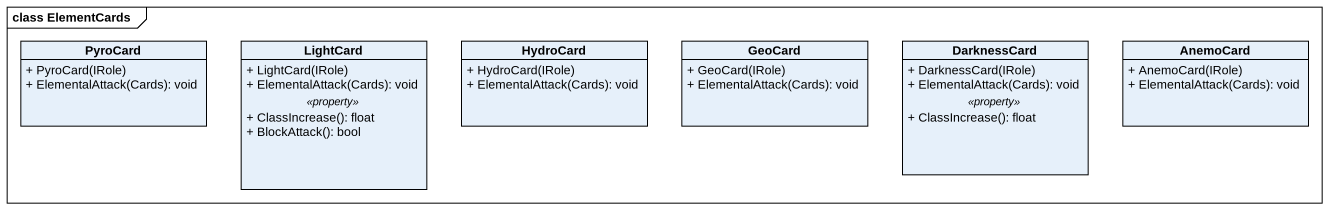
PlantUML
@startuml
mainframe class ElementCards
hide circle
hide empty members
skinparam classAttributeIconSize 0
class PyroCard {
  + PyroCard(IRole)
  + ElementalAttack(Cards): void
}
class LightCard {
  + LightCard(IRole)
  + ElementalAttack(Cards): void
  .. <<property>> ..
  + ClassIncrease(): float
  + BlockAttack(): bool
}
class HydroCard {
  + HydroCard(IRole)
  + ElementalAttack(Cards): void
}
class GeoCard {
  + GeoCard(IRole)
  + ElementalAttack(Cards): void
}
class DarknessCard {
  + DarknessCard(IRole)
  + ElementalAttack(Cards): void
  .. <<property>> ..
  + ClassIncrease(): float
}
class AnemoCard {
  + AnemoCard(IRole)
  + ElementalAttack(Cards): void
}
@enduml
